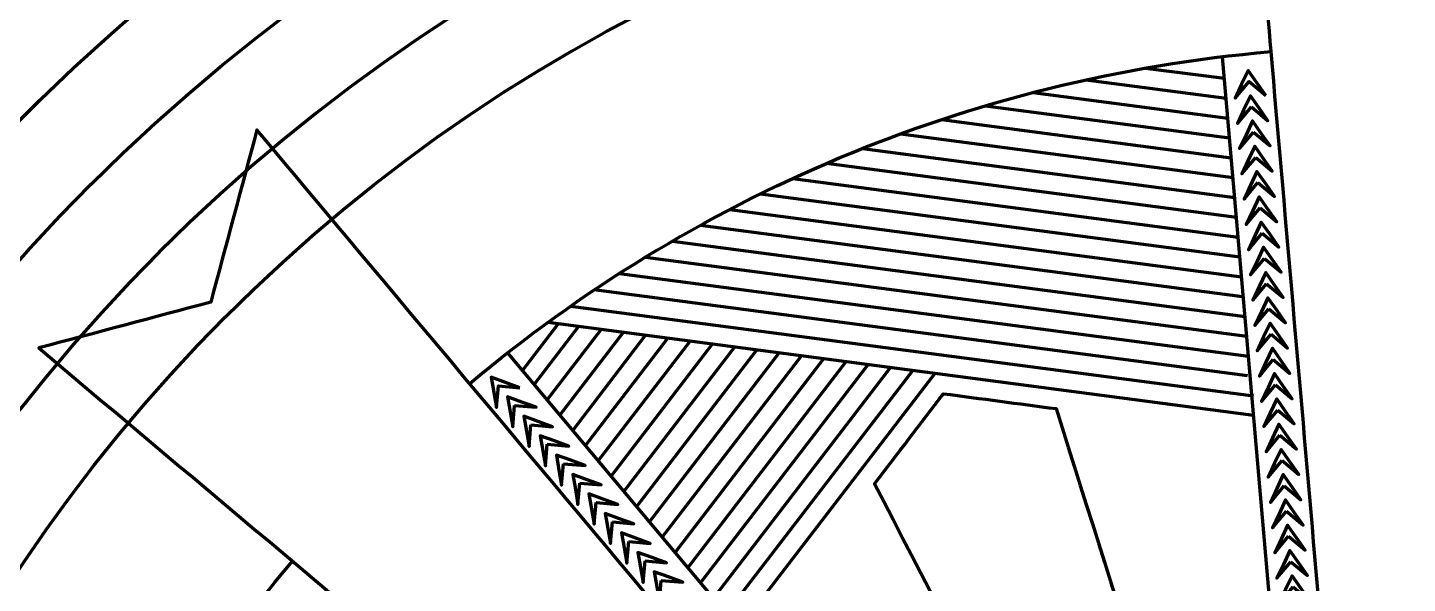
# Model space of a CAD drawing. Header units: inches. Extents: x -151 to 18, y -59 to 24.
# Drawn here: x -10.76 to 0.61, y 10.84 to 15.42 of the extents above; entities that cross this region are included whole.
import ezdxf

# ---------------------------------------------------------------- set-up
doc = ezdxf.new("R2010")
doc.units = ezdxf.units.IN
doc.header["$MEASUREMENT"] = 0
doc.layers.add('Layer 1', color=7, linetype='Continuous')

msp = doc.modelspace()

# ---------------------------------------------------------------- linework, layer by layer
at = {"layer": 'Layer 1', "color": 7, "lineweight": 70}
msp.add_open_spline([(17.3, 3.389), (17.3, 3.389), (17.3, -12.606), (17.3, -12.606), (17.3, -12.606), (11.705, -14.924), (6.109, -17.242), (0.514, -19.56), (0.514, -19.56), (-5.084, -17.238), (-10.681, -14.915), (-16.279, -12.593), (-16.279, -12.593), (-16.279, -12.593), (-16.279, 3.389), (-16.279, 3.389), (-16.279, 3.389), (-16.279, 12.661), (-8.762, 20.178), (0.51, 20.178), (0.51, 20.178), (9.783, 20.178), (17.3, 12.661), (17.3, 3.389)], degree=3, knots=[0, 0, 0, 0, 0.142857, 0.142857, 0.142857, 0.142857, 0.285714, 0.285714, 0.285714, 0.285714, 0.428571, 0.428571, 0.428571, 0.428571, 0.571429, 0.571429, 0.571429, 0.571429, 0.714286, 0.714286, 0.714286, 0.714286, 1, 1, 1, 1], dxfattribs=at)
at = {"layer": 'Layer 1', "color": 114, "lineweight": 70}
for points, knots in [([(-15.471, 3.389), (-15.471, 12.215), (-8.316, 19.37), (0.51, 19.37), (0.51, 19.37), (9.337, 19.37), (16.492, 12.215), (16.492, 3.389)], [0, 0, 0, 0, 0.333333, 0.333333, 0.333333, 0.333333, 1, 1, 1, 1]), ([(-14.681, 3.389), (-14.681, 11.779), (-7.879, 18.58), (0.51, 18.58), (0.51, 18.58), (8.9, 18.58), (15.702, 11.779), (15.702, 3.389)], [0, 0, 0, 0, 0.333333, 0.333333, 0.333333, 0.333333, 1, 1, 1, 1]), ([(0.169, 7.393), (-0.058, 10.003), (-0.285, 12.613), (-0.511, 15.223), (-0.511, 15.223), (-0.59, 16.128), (-0.668, 17.032), (-0.747, 17.936), (-0.747, 17.936), (-0.325, 17.692), (0.098, 17.447), (0.521, 17.202), (0.521, 17.202), (0.945, 17.447), (1.369, 17.692), (1.793, 17.936), (1.793, 17.936), (1.485, 14.423), (1.177, 10.91), (0.868, 7.396)], [0, 0, 0, 0, 0.166667, 0.166667, 0.166667, 0.166667, 0.333333, 0.333333, 0.333333, 0.333333, 0.5, 0.5, 0.5, 0.5, 0.666667, 0.666667, 0.666667, 0.666667, 1, 1, 1, 1]), ([(14.909, 3.389), (14.909, 11.341), (8.462, 17.788), (0.51, 17.788), (0.51, 17.788), (-7.442, 17.788), (-13.888, 11.341), (-13.888, 3.389), (-13.888, 3.389), (-13.888, 3.389), (-13.888, 3.389), (-13.888, 3.389), (-13.888, 3.389), (-13.888, 3.389), (-13.888, 3.393), (-13.888, 3.393), (-13.888, 3.393), (-13.888, 3.393), (-13.888, -12.588), (-13.888, -12.588), (-13.888, -12.588), (-13.888, -12.588), (-13.11, -12.588), (-13.11, -12.588), (-13.11, -12.588), (-13.11, -12.588), (-13.109, 3.393), (-13.109, 3.393)], [0, 0, 0, 0, 0.125, 0.125, 0.125, 0.125, 0.25, 0.25, 0.25, 0.25, 0.375, 0.375, 0.375, 0.375, 0.5, 0.5, 0.5, 0.5, 0.625, 0.625, 0.625, 0.625, 0.75, 0.75, 0.75, 0.75, 1, 1, 1, 1]), ([(-13.109, 3.389), (-13.109, 10.925), (-7.026, 17.035), (0.51, 17.035), (0.51, 17.035), (8.047, 17.035), (14.156, 10.925), (14.156, 3.389)], [0, 0, 0, 0, 0.333333, 0.333333, 0.333333, 0.333333, 1, 1, 1, 1]), ([(-0.556, 14.862), (-0.556, 14.862), (-0.692, 14.977), (-0.692, 14.977), (-0.692, 14.977), (-0.692, 14.977), (-0.807, 14.84), (-0.807, 14.84), (-0.807, 14.84), (-0.807, 14.84), (-0.754, 14.954), (-0.754, 14.954), (-0.754, 14.954), (-0.754, 14.954), (-0.7, 15.068), (-0.7, 15.068), (-0.7, 15.068), (-0.7, 15.068), (-0.628, 14.965), (-0.628, 14.965), (-0.628, 14.965), (-0.628, 14.965), (-0.556, 14.862), (-0.556, 14.862)], [0, 0, 0, 0, 0.142857, 0.142857, 0.142857, 0.142857, 0.285714, 0.285714, 0.285714, 0.285714, 0.428571, 0.428571, 0.428571, 0.428571, 0.571429, 0.571429, 0.571429, 0.571429, 0.714286, 0.714286, 0.714286, 0.714286, 1, 1, 1, 1]), ([(-0.674, 14.768), (-0.674, 14.768), (-0.789, 14.632), (-0.789, 14.632), (-0.789, 14.632), (-0.789, 14.632), (-0.736, 14.746), (-0.736, 14.746), (-0.736, 14.746), (-0.736, 14.746), (-0.682, 14.86), (-0.682, 14.86), (-0.682, 14.86), (-0.682, 14.86), (-0.61, 14.757), (-0.61, 14.757), (-0.61, 14.757), (-0.61, 14.757), (-0.538, 14.654), (-0.538, 14.654), (-0.538, 14.654), (-0.538, 14.654), (-0.674, 14.768), (-0.674, 14.768)], [0, 0, 0, 0, 0.142857, 0.142857, 0.142857, 0.142857, 0.285714, 0.285714, 0.285714, 0.285714, 0.428571, 0.428571, 0.428571, 0.428571, 0.571429, 0.571429, 0.571429, 0.571429, 0.714286, 0.714286, 0.714286, 0.714286, 1, 1, 1, 1]), ([(-2.055, 6.457), (-2.145, 6.381), (-2.23, 6.303), (-2.312, 6.22), (-2.312, 6.22), (-2.394, 6.138), (-2.473, 6.051), (-2.547, 5.963), (-2.547, 5.963), (-5.252, 8.236), (-7.957, 10.508), (-10.664, 12.782), (-10.664, 12.782), (-10.191, 12.907), (-9.719, 13.033), (-9.247, 13.159), (-9.247, 13.159), (-9.12, 13.632), (-8.993, 14.106), (-8.866, 14.578), (-8.866, 14.578), (-6.596, 11.871), (-4.326, 9.164), (-2.055, 6.457)], [0, 0, 0, 0, 0.142857, 0.142857, 0.142857, 0.142857, 0.285714, 0.285714, 0.285714, 0.285714, 0.428571, 0.428571, 0.428571, 0.428571, 0.571429, 0.571429, 0.571429, 0.571429, 0.714286, 0.714286, 0.714286, 0.714286, 1, 1, 1, 1]), ([(-0.656, 14.56), (-0.656, 14.56), (-0.771, 14.424), (-0.771, 14.424), (-0.771, 14.424), (-0.771, 14.424), (-0.717, 14.538), (-0.717, 14.538), (-0.717, 14.538), (-0.717, 14.538), (-0.664, 14.652), (-0.664, 14.652), (-0.664, 14.652), (-0.664, 14.652), (-0.592, 14.549), (-0.592, 14.549), (-0.592, 14.549), (-0.592, 14.549), (-0.52, 14.446), (-0.52, 14.446), (-0.52, 14.446), (-0.52, 14.446), (-0.656, 14.56), (-0.656, 14.56)], [0, 0, 0, 0, 0.142857, 0.142857, 0.142857, 0.142857, 0.285714, 0.285714, 0.285714, 0.285714, 0.428571, 0.428571, 0.428571, 0.428571, 0.571429, 0.571429, 0.571429, 0.571429, 0.714286, 0.714286, 0.714286, 0.714286, 1, 1, 1, 1]), ([(-0.638, 14.352), (-0.638, 14.352), (-0.753, 14.216), (-0.753, 14.216), (-0.753, 14.216), (-0.753, 14.216), (-0.699, 14.33), (-0.699, 14.33), (-0.699, 14.33), (-0.699, 14.33), (-0.646, 14.444), (-0.646, 14.444), (-0.646, 14.444), (-0.646, 14.444), (-0.574, 14.341), (-0.574, 14.341), (-0.574, 14.341), (-0.574, 14.341), (-0.502, 14.238), (-0.502, 14.238), (-0.502, 14.238), (-0.502, 14.238), (-0.638, 14.352), (-0.638, 14.352)], [0, 0, 0, 0, 0.142857, 0.142857, 0.142857, 0.142857, 0.285714, 0.285714, 0.285714, 0.285714, 0.428571, 0.428571, 0.428571, 0.428571, 0.571429, 0.571429, 0.571429, 0.571429, 0.714286, 0.714286, 0.714286, 0.714286, 1, 1, 1, 1]), ([(-0.62, 14.144), (-0.62, 14.144), (-0.734, 14.007), (-0.734, 14.007), (-0.734, 14.007), (-0.734, 14.007), (-0.681, 14.122), (-0.681, 14.122), (-0.681, 14.122), (-0.681, 14.122), (-0.628, 14.236), (-0.628, 14.236), (-0.628, 14.236), (-0.628, 14.236), (-0.556, 14.133), (-0.556, 14.133), (-0.556, 14.133), (-0.556, 14.133), (-0.484, 14.029), (-0.484, 14.029), (-0.484, 14.029), (-0.484, 14.029), (-0.62, 14.144), (-0.62, 14.144)], [0, 0, 0, 0, 0.142857, 0.142857, 0.142857, 0.142857, 0.285714, 0.285714, 0.285714, 0.285714, 0.428571, 0.428571, 0.428571, 0.428571, 0.571429, 0.571429, 0.571429, 0.571429, 0.714286, 0.714286, 0.714286, 0.714286, 1, 1, 1, 1]), ([(-0.602, 13.936), (-0.602, 13.936), (-0.716, 13.799), (-0.716, 13.799), (-0.716, 13.799), (-0.716, 13.799), (-0.663, 13.913), (-0.663, 13.913), (-0.663, 13.913), (-0.663, 13.913), (-0.61, 14.028), (-0.61, 14.028), (-0.61, 14.028), (-0.61, 14.028), (-0.538, 13.924), (-0.538, 13.924), (-0.538, 13.924), (-0.538, 13.924), (-0.465, 13.821), (-0.465, 13.821), (-0.465, 13.821), (-0.465, 13.821), (-0.602, 13.936), (-0.602, 13.936)], [0, 0, 0, 0, 0.142857, 0.142857, 0.142857, 0.142857, 0.285714, 0.285714, 0.285714, 0.285714, 0.428571, 0.428571, 0.428571, 0.428571, 0.571429, 0.571429, 0.571429, 0.571429, 0.714286, 0.714286, 0.714286, 0.714286, 1, 1, 1, 1]), ([(-0.584, 13.728), (-0.584, 13.728), (-0.698, 13.591), (-0.698, 13.591), (-0.698, 13.591), (-0.698, 13.591), (-0.645, 13.705), (-0.645, 13.705), (-0.645, 13.705), (-0.645, 13.705), (-0.592, 13.819), (-0.592, 13.819), (-0.592, 13.819), (-0.592, 13.819), (-0.52, 13.716), (-0.52, 13.716), (-0.52, 13.716), (-0.52, 13.716), (-0.447, 13.613), (-0.447, 13.613), (-0.447, 13.613), (-0.447, 13.613), (-0.584, 13.728), (-0.584, 13.728)], [0, 0, 0, 0, 0.142857, 0.142857, 0.142857, 0.142857, 0.285714, 0.285714, 0.285714, 0.285714, 0.428571, 0.428571, 0.428571, 0.428571, 0.571429, 0.571429, 0.571429, 0.571429, 0.714286, 0.714286, 0.714286, 0.714286, 1, 1, 1, 1]), ([(-0.566, 13.519), (-0.566, 13.519), (-0.68, 13.383), (-0.68, 13.383), (-0.68, 13.383), (-0.68, 13.383), (-0.627, 13.497), (-0.627, 13.497), (-0.627, 13.497), (-0.627, 13.497), (-0.574, 13.611), (-0.574, 13.611), (-0.574, 13.611), (-0.574, 13.611), (-0.501, 13.508), (-0.501, 13.508), (-0.501, 13.508), (-0.501, 13.508), (-0.429, 13.405), (-0.429, 13.405), (-0.429, 13.405), (-0.429, 13.405), (-0.566, 13.519), (-0.566, 13.519)], [0, 0, 0, 0, 0.142857, 0.142857, 0.142857, 0.142857, 0.285714, 0.285714, 0.285714, 0.285714, 0.428571, 0.428571, 0.428571, 0.428571, 0.571429, 0.571429, 0.571429, 0.571429, 0.714286, 0.714286, 0.714286, 0.714286, 1, 1, 1, 1]), ([(-0.548, 13.311), (-0.548, 13.311), (-0.662, 13.175), (-0.662, 13.175), (-0.662, 13.175), (-0.662, 13.175), (-0.609, 13.289), (-0.609, 13.289), (-0.609, 13.289), (-0.609, 13.289), (-0.556, 13.403), (-0.556, 13.403), (-0.556, 13.403), (-0.556, 13.403), (-0.483, 13.3), (-0.483, 13.3), (-0.483, 13.3), (-0.483, 13.3), (-0.411, 13.197), (-0.411, 13.197), (-0.411, 13.197), (-0.411, 13.197), (-0.548, 13.311), (-0.548, 13.311)], [0, 0, 0, 0, 0.142857, 0.142857, 0.142857, 0.142857, 0.285714, 0.285714, 0.285714, 0.285714, 0.428571, 0.428571, 0.428571, 0.428571, 0.571429, 0.571429, 0.571429, 0.571429, 0.714286, 0.714286, 0.714286, 0.714286, 1, 1, 1, 1]), ([(-0.529, 13.103), (-0.529, 13.103), (-0.644, 12.967), (-0.644, 12.967), (-0.644, 12.967), (-0.644, 12.967), (-0.591, 13.081), (-0.591, 13.081), (-0.591, 13.081), (-0.591, 13.081), (-0.537, 13.195), (-0.537, 13.195), (-0.537, 13.195), (-0.537, 13.195), (-0.465, 13.092), (-0.465, 13.092), (-0.465, 13.092), (-0.465, 13.092), (-0.393, 12.989), (-0.393, 12.989), (-0.393, 12.989), (-0.393, 12.989), (-0.529, 13.103), (-0.529, 13.103)], [0, 0, 0, 0, 0.142857, 0.142857, 0.142857, 0.142857, 0.285714, 0.285714, 0.285714, 0.285714, 0.428571, 0.428571, 0.428571, 0.428571, 0.571429, 0.571429, 0.571429, 0.571429, 0.714286, 0.714286, 0.714286, 0.714286, 1, 1, 1, 1]), ([(-0.511, 12.895), (-0.511, 12.895), (-0.626, 12.758), (-0.626, 12.758), (-0.626, 12.758), (-0.626, 12.758), (-0.573, 12.873), (-0.573, 12.873), (-0.573, 12.873), (-0.573, 12.873), (-0.519, 12.987), (-0.519, 12.987), (-0.519, 12.987), (-0.519, 12.987), (-0.447, 12.884), (-0.447, 12.884), (-0.447, 12.884), (-0.447, 12.884), (-0.375, 12.78), (-0.375, 12.78), (-0.375, 12.78), (-0.375, 12.78), (-0.511, 12.895), (-0.511, 12.895)], [0, 0, 0, 0, 0.142857, 0.142857, 0.142857, 0.142857, 0.285714, 0.285714, 0.285714, 0.285714, 0.428571, 0.428571, 0.428571, 0.428571, 0.571429, 0.571429, 0.571429, 0.571429, 0.714286, 0.714286, 0.714286, 0.714286, 1, 1, 1, 1]), ([(-0.493, 12.687), (-0.493, 12.687), (-0.608, 12.55), (-0.608, 12.55), (-0.608, 12.55), (-0.608, 12.55), (-0.554, 12.664), (-0.554, 12.664), (-0.554, 12.664), (-0.554, 12.664), (-0.501, 12.779), (-0.501, 12.779), (-0.501, 12.779), (-0.501, 12.779), (-0.429, 12.675), (-0.429, 12.675), (-0.429, 12.675), (-0.429, 12.675), (-0.357, 12.572), (-0.357, 12.572), (-0.357, 12.572), (-0.357, 12.572), (-0.493, 12.687), (-0.493, 12.687)], [0, 0, 0, 0, 0.142857, 0.142857, 0.142857, 0.142857, 0.285714, 0.285714, 0.285714, 0.285714, 0.428571, 0.428571, 0.428571, 0.428571, 0.571429, 0.571429, 0.571429, 0.571429, 0.714286, 0.714286, 0.714286, 0.714286, 1, 1, 1, 1]), ([(-6.7, 12.453), (-6.7, 12.453), (-6.877, 12.469), (-6.877, 12.469), (-6.877, 12.469), (-6.877, 12.469), (-6.893, 12.291), (-6.893, 12.291), (-6.893, 12.291), (-6.893, 12.291), (-6.915, 12.415), (-6.915, 12.415), (-6.915, 12.415), (-6.915, 12.415), (-6.936, 12.54), (-6.936, 12.54), (-6.936, 12.54), (-6.936, 12.54), (-6.818, 12.496), (-6.818, 12.496), (-6.818, 12.496), (-6.818, 12.496), (-6.7, 12.453), (-6.7, 12.453)], [0, 0, 0, 0, 0.142857, 0.142857, 0.142857, 0.142857, 0.285714, 0.285714, 0.285714, 0.285714, 0.428571, 0.428571, 0.428571, 0.428571, 0.571429, 0.571429, 0.571429, 0.571429, 0.714286, 0.714286, 0.714286, 0.714286, 1, 1, 1, 1]), ([(-0.475, 12.479), (-0.475, 12.479), (-0.59, 12.342), (-0.59, 12.342), (-0.59, 12.342), (-0.59, 12.342), (-0.536, 12.456), (-0.536, 12.456), (-0.536, 12.456), (-0.536, 12.456), (-0.483, 12.57), (-0.483, 12.57), (-0.483, 12.57), (-0.483, 12.57), (-0.411, 12.467), (-0.411, 12.467), (-0.411, 12.467), (-0.411, 12.467), (-0.339, 12.364), (-0.339, 12.364), (-0.339, 12.364), (-0.339, 12.364), (-0.475, 12.479), (-0.475, 12.479)], [0, 0, 0, 0, 0.142857, 0.142857, 0.142857, 0.142857, 0.285714, 0.285714, 0.285714, 0.285714, 0.428571, 0.428571, 0.428571, 0.428571, 0.571429, 0.571429, 0.571429, 0.571429, 0.714286, 0.714286, 0.714286, 0.714286, 1, 1, 1, 1]), ([(-1.33, 6.948), (-1.33, 6.948), (-1.332, 6.948), (-1.332, 6.948), (-1.332, 6.948), (-2.147, 8.52), (-2.963, 10.091), (-3.779, 11.663), (-3.779, 11.663), (-3.589, 11.91), (-3.4, 12.158), (-3.21, 12.405), (-3.21, 12.405), (-2.901, 12.364), (-2.592, 12.323), (-2.283, 12.282), (-2.283, 12.282), (-1.751, 10.595), (-1.22, 8.906), (-0.689, 7.218)], [0, 0, 0, 0, 0.166667, 0.166667, 0.166667, 0.166667, 0.333333, 0.333333, 0.333333, 0.333333, 0.5, 0.5, 0.5, 0.5, 0.666667, 0.666667, 0.666667, 0.666667, 1, 1, 1, 1]), ([(-6.743, 12.309), (-6.743, 12.309), (-6.758, 12.131), (-6.758, 12.131), (-6.758, 12.131), (-6.758, 12.131), (-6.78, 12.255), (-6.78, 12.255), (-6.78, 12.255), (-6.78, 12.255), (-6.802, 12.379), (-6.802, 12.379), (-6.802, 12.379), (-6.802, 12.379), (-6.684, 12.336), (-6.684, 12.336), (-6.684, 12.336), (-6.684, 12.336), (-6.565, 12.293), (-6.565, 12.293), (-6.565, 12.293), (-6.565, 12.293), (-6.743, 12.309), (-6.743, 12.309)], [0, 0, 0, 0, 0.142857, 0.142857, 0.142857, 0.142857, 0.285714, 0.285714, 0.285714, 0.285714, 0.428571, 0.428571, 0.428571, 0.428571, 0.571429, 0.571429, 0.571429, 0.571429, 0.714286, 0.714286, 0.714286, 0.714286, 1, 1, 1, 1]), ([(-0.457, 12.27), (-0.457, 12.27), (-0.572, 12.134), (-0.572, 12.134), (-0.572, 12.134), (-0.572, 12.134), (-0.518, 12.248), (-0.518, 12.248), (-0.518, 12.248), (-0.518, 12.248), (-0.465, 12.362), (-0.465, 12.362), (-0.465, 12.362), (-0.465, 12.362), (-0.393, 12.259), (-0.393, 12.259), (-0.393, 12.259), (-0.393, 12.259), (-0.321, 12.156), (-0.321, 12.156), (-0.321, 12.156), (-0.321, 12.156), (-0.457, 12.27), (-0.457, 12.27)], [0, 0, 0, 0, 0.142857, 0.142857, 0.142857, 0.142857, 0.285714, 0.285714, 0.285714, 0.285714, 0.428571, 0.428571, 0.428571, 0.428571, 0.571429, 0.571429, 0.571429, 0.571429, 0.714286, 0.714286, 0.714286, 0.714286, 1, 1, 1, 1]), ([(-6.609, 12.149), (-6.609, 12.149), (-6.624, 11.971), (-6.624, 11.971), (-6.624, 11.971), (-6.624, 11.971), (-6.646, 12.095), (-6.646, 12.095), (-6.646, 12.095), (-6.646, 12.095), (-6.668, 12.219), (-6.668, 12.219), (-6.668, 12.219), (-6.668, 12.219), (-6.55, 12.176), (-6.55, 12.176), (-6.55, 12.176), (-6.55, 12.176), (-6.431, 12.133), (-6.431, 12.133), (-6.431, 12.133), (-6.431, 12.133), (-6.609, 12.149), (-6.609, 12.149)], [0, 0, 0, 0, 0.142857, 0.142857, 0.142857, 0.142857, 0.285714, 0.285714, 0.285714, 0.285714, 0.428571, 0.428571, 0.428571, 0.428571, 0.571429, 0.571429, 0.571429, 0.571429, 0.714286, 0.714286, 0.714286, 0.714286, 1, 1, 1, 1]), ([(-6.474, 11.988), (-6.474, 11.988), (-6.49, 11.811), (-6.49, 11.811), (-6.49, 11.811), (-6.49, 11.811), (-6.512, 11.935), (-6.512, 11.935), (-6.512, 11.935), (-6.512, 11.935), (-6.534, 12.059), (-6.534, 12.059), (-6.534, 12.059), (-6.534, 12.059), (-6.415, 12.016), (-6.415, 12.016), (-6.415, 12.016), (-6.415, 12.016), (-6.297, 11.973), (-6.297, 11.973), (-6.297, 11.973), (-6.297, 11.973), (-6.474, 11.988), (-6.474, 11.988)], [0, 0, 0, 0, 0.142857, 0.142857, 0.142857, 0.142857, 0.285714, 0.285714, 0.285714, 0.285714, 0.428571, 0.428571, 0.428571, 0.428571, 0.571429, 0.571429, 0.571429, 0.571429, 0.714286, 0.714286, 0.714286, 0.714286, 1, 1, 1, 1]), ([(-0.439, 12.062), (-0.439, 12.062), (-0.553, 11.926), (-0.553, 11.926), (-0.553, 11.926), (-0.553, 11.926), (-0.5, 12.04), (-0.5, 12.04), (-0.5, 12.04), (-0.5, 12.04), (-0.447, 12.154), (-0.447, 12.154), (-0.447, 12.154), (-0.447, 12.154), (-0.375, 12.051), (-0.375, 12.051), (-0.375, 12.051), (-0.375, 12.051), (-0.302, 11.948), (-0.302, 11.948), (-0.302, 11.948), (-0.302, 11.948), (-0.439, 12.062), (-0.439, 12.062)], [0, 0, 0, 0, 0.142857, 0.142857, 0.142857, 0.142857, 0.285714, 0.285714, 0.285714, 0.285714, 0.428571, 0.428571, 0.428571, 0.428571, 0.571429, 0.571429, 0.571429, 0.571429, 0.714286, 0.714286, 0.714286, 0.714286, 1, 1, 1, 1]), ([(-0.421, 11.854), (-0.421, 11.854), (-0.535, 11.718), (-0.535, 11.718), (-0.535, 11.718), (-0.535, 11.718), (-0.482, 11.832), (-0.482, 11.832), (-0.482, 11.832), (-0.482, 11.832), (-0.429, 11.946), (-0.429, 11.946), (-0.429, 11.946), (-0.429, 11.946), (-0.357, 11.843), (-0.357, 11.843), (-0.357, 11.843), (-0.357, 11.843), (-0.284, 11.74), (-0.284, 11.74), (-0.284, 11.74), (-0.284, 11.74), (-0.421, 11.854), (-0.421, 11.854)], [0, 0, 0, 0, 0.142857, 0.142857, 0.142857, 0.142857, 0.285714, 0.285714, 0.285714, 0.285714, 0.428571, 0.428571, 0.428571, 0.428571, 0.571429, 0.571429, 0.571429, 0.571429, 0.714286, 0.714286, 0.714286, 0.714286, 1, 1, 1, 1]), ([(-6.34, 11.828), (-6.34, 11.828), (-6.356, 11.651), (-6.356, 11.651), (-6.356, 11.651), (-6.356, 11.651), (-6.378, 11.775), (-6.378, 11.775), (-6.378, 11.775), (-6.378, 11.775), (-6.399, 11.899), (-6.399, 11.899), (-6.399, 11.899), (-6.399, 11.899), (-6.281, 11.856), (-6.281, 11.856), (-6.281, 11.856), (-6.281, 11.856), (-6.163, 11.813), (-6.163, 11.813), (-6.163, 11.813), (-6.163, 11.813), (-6.34, 11.828), (-6.34, 11.828)], [0, 0, 0, 0, 0.142857, 0.142857, 0.142857, 0.142857, 0.285714, 0.285714, 0.285714, 0.285714, 0.428571, 0.428571, 0.428571, 0.428571, 0.571429, 0.571429, 0.571429, 0.571429, 0.714286, 0.714286, 0.714286, 0.714286, 1, 1, 1, 1]), ([(-6.206, 11.668), (-6.206, 11.668), (-6.222, 11.491), (-6.222, 11.491), (-6.222, 11.491), (-6.222, 11.491), (-6.243, 11.615), (-6.243, 11.615), (-6.243, 11.615), (-6.243, 11.615), (-6.265, 11.739), (-6.265, 11.739), (-6.265, 11.739), (-6.265, 11.739), (-6.147, 11.696), (-6.147, 11.696), (-6.147, 11.696), (-6.147, 11.696), (-6.029, 11.653), (-6.029, 11.653), (-6.029, 11.653), (-6.029, 11.653), (-6.206, 11.668), (-6.206, 11.668)], [0, 0, 0, 0, 0.142857, 0.142857, 0.142857, 0.142857, 0.285714, 0.285714, 0.285714, 0.285714, 0.428571, 0.428571, 0.428571, 0.428571, 0.571429, 0.571429, 0.571429, 0.571429, 0.714286, 0.714286, 0.714286, 0.714286, 1, 1, 1, 1]), ([(-0.403, 11.646), (-0.403, 11.646), (-0.517, 11.509), (-0.517, 11.509), (-0.517, 11.509), (-0.517, 11.509), (-0.464, 11.624), (-0.464, 11.624), (-0.464, 11.624), (-0.464, 11.624), (-0.411, 11.738), (-0.411, 11.738), (-0.411, 11.738), (-0.411, 11.738), (-0.339, 11.635), (-0.339, 11.635), (-0.339, 11.635), (-0.339, 11.635), (-0.266, 11.531), (-0.266, 11.531), (-0.266, 11.531), (-0.266, 11.531), (-0.403, 11.646), (-0.403, 11.646)], [0, 0, 0, 0, 0.142857, 0.142857, 0.142857, 0.142857, 0.285714, 0.285714, 0.285714, 0.285714, 0.428571, 0.428571, 0.428571, 0.428571, 0.571429, 0.571429, 0.571429, 0.571429, 0.714286, 0.714286, 0.714286, 0.714286, 1, 1, 1, 1]), ([(-6.072, 11.508), (-6.072, 11.508), (-6.087, 11.331), (-6.087, 11.331), (-6.087, 11.331), (-6.087, 11.331), (-6.109, 11.455), (-6.109, 11.455), (-6.109, 11.455), (-6.109, 11.455), (-6.131, 11.579), (-6.131, 11.579), (-6.131, 11.579), (-6.131, 11.579), (-6.013, 11.536), (-6.013, 11.536), (-6.013, 11.536), (-6.013, 11.536), (-5.894, 11.493), (-5.894, 11.493), (-5.894, 11.493), (-5.894, 11.493), (-6.072, 11.508), (-6.072, 11.508)], [0, 0, 0, 0, 0.142857, 0.142857, 0.142857, 0.142857, 0.285714, 0.285714, 0.285714, 0.285714, 0.428571, 0.428571, 0.428571, 0.428571, 0.571429, 0.571429, 0.571429, 0.571429, 0.714286, 0.714286, 0.714286, 0.714286, 1, 1, 1, 1]), ([(-0.385, 11.438), (-0.385, 11.438), (-0.499, 11.301), (-0.499, 11.301), (-0.499, 11.301), (-0.499, 11.301), (-0.446, 11.415), (-0.446, 11.415), (-0.446, 11.415), (-0.446, 11.415), (-0.393, 11.53), (-0.393, 11.53), (-0.393, 11.53), (-0.393, 11.53), (-0.32, 11.426), (-0.32, 11.426), (-0.32, 11.426), (-0.32, 11.426), (-0.248, 11.323), (-0.248, 11.323), (-0.248, 11.323), (-0.248, 11.323), (-0.385, 11.438), (-0.385, 11.438)], [0, 0, 0, 0, 0.142857, 0.142857, 0.142857, 0.142857, 0.285714, 0.285714, 0.285714, 0.285714, 0.428571, 0.428571, 0.428571, 0.428571, 0.571429, 0.571429, 0.571429, 0.571429, 0.714286, 0.714286, 0.714286, 0.714286, 1, 1, 1, 1]), ([(-5.938, 11.348), (-5.938, 11.348), (-5.953, 11.17), (-5.953, 11.17), (-5.953, 11.17), (-5.953, 11.17), (-5.975, 11.294), (-5.975, 11.294), (-5.975, 11.294), (-5.975, 11.294), (-5.997, 11.418), (-5.997, 11.418), (-5.997, 11.418), (-5.997, 11.418), (-5.878, 11.375), (-5.878, 11.375), (-5.878, 11.375), (-5.878, 11.375), (-5.76, 11.332), (-5.76, 11.332), (-5.76, 11.332), (-5.76, 11.332), (-5.938, 11.348), (-5.938, 11.348)], [0, 0, 0, 0, 0.142857, 0.142857, 0.142857, 0.142857, 0.285714, 0.285714, 0.285714, 0.285714, 0.428571, 0.428571, 0.428571, 0.428571, 0.571429, 0.571429, 0.571429, 0.571429, 0.714286, 0.714286, 0.714286, 0.714286, 1, 1, 1, 1]), ([(-5.803, 11.188), (-5.803, 11.188), (-5.819, 11.01), (-5.819, 11.01), (-5.819, 11.01), (-5.819, 11.01), (-5.841, 11.134), (-5.841, 11.134), (-5.841, 11.134), (-5.841, 11.134), (-5.863, 11.258), (-5.863, 11.258), (-5.863, 11.258), (-5.863, 11.258), (-5.744, 11.215), (-5.744, 11.215), (-5.744, 11.215), (-5.744, 11.215), (-5.626, 11.172), (-5.626, 11.172), (-5.626, 11.172), (-5.626, 11.172), (-5.803, 11.188), (-5.803, 11.188)], [0, 0, 0, 0, 0.142857, 0.142857, 0.142857, 0.142857, 0.285714, 0.285714, 0.285714, 0.285714, 0.428571, 0.428571, 0.428571, 0.428571, 0.571429, 0.571429, 0.571429, 0.571429, 0.714286, 0.714286, 0.714286, 0.714286, 1, 1, 1, 1]), ([(-0.367, 11.23), (-0.367, 11.23), (-0.481, 11.093), (-0.481, 11.093), (-0.481, 11.093), (-0.481, 11.093), (-0.428, 11.207), (-0.428, 11.207), (-0.428, 11.207), (-0.428, 11.207), (-0.375, 11.321), (-0.375, 11.321), (-0.375, 11.321), (-0.375, 11.321), (-0.302, 11.218), (-0.302, 11.218), (-0.302, 11.218), (-0.302, 11.218), (-0.23, 11.115), (-0.23, 11.115), (-0.23, 11.115), (-0.23, 11.115), (-0.367, 11.23), (-0.367, 11.23)], [0, 0, 0, 0, 0.142857, 0.142857, 0.142857, 0.142857, 0.285714, 0.285714, 0.285714, 0.285714, 0.428571, 0.428571, 0.428571, 0.428571, 0.571429, 0.571429, 0.571429, 0.571429, 0.714286, 0.714286, 0.714286, 0.714286, 1, 1, 1, 1]), ([(-5.669, 11.028), (-5.669, 11.028), (-5.685, 10.85), (-5.685, 10.85), (-5.685, 10.85), (-5.685, 10.85), (-5.706, 10.974), (-5.706, 10.974), (-5.706, 10.974), (-5.706, 10.974), (-5.728, 11.098), (-5.728, 11.098), (-5.728, 11.098), (-5.728, 11.098), (-5.61, 11.055), (-5.61, 11.055), (-5.61, 11.055), (-5.61, 11.055), (-5.492, 11.012), (-5.492, 11.012), (-5.492, 11.012), (-5.492, 11.012), (-5.669, 11.028), (-5.669, 11.028)], [0, 0, 0, 0, 0.142857, 0.142857, 0.142857, 0.142857, 0.285714, 0.285714, 0.285714, 0.285714, 0.428571, 0.428571, 0.428571, 0.428571, 0.571429, 0.571429, 0.571429, 0.571429, 0.714286, 0.714286, 0.714286, 0.714286, 1, 1, 1, 1]), ([(-0.348, 11.021), (-0.348, 11.021), (-0.463, 10.885), (-0.463, 10.885), (-0.463, 10.885), (-0.463, 10.885), (-0.41, 10.999), (-0.41, 10.999), (-0.41, 10.999), (-0.41, 10.999), (-0.356, 11.113), (-0.356, 11.113), (-0.356, 11.113), (-0.356, 11.113), (-0.284, 11.01), (-0.284, 11.01), (-0.284, 11.01), (-0.284, 11.01), (-0.212, 10.907), (-0.212, 10.907), (-0.212, 10.907), (-0.212, 10.907), (-0.348, 11.021), (-0.348, 11.021)], [0, 0, 0, 0, 0.142857, 0.142857, 0.142857, 0.142857, 0.285714, 0.285714, 0.285714, 0.285714, 0.428571, 0.428571, 0.428571, 0.428571, 0.571429, 0.571429, 0.571429, 0.571429, 0.714286, 0.714286, 0.714286, 0.714286, 1, 1, 1, 1]), ([(-5.535, 10.867), (-5.535, 10.867), (-5.55, 10.69), (-5.55, 10.69), (-5.55, 10.69), (-5.55, 10.69), (-5.572, 10.814), (-5.572, 10.814), (-5.572, 10.814), (-5.572, 10.814), (-5.594, 10.938), (-5.594, 10.938), (-5.594, 10.938), (-5.594, 10.938), (-5.476, 10.895), (-5.476, 10.895), (-5.476, 10.895), (-5.476, 10.895), (-5.357, 10.852), (-5.357, 10.852), (-5.357, 10.852), (-5.357, 10.852), (-5.535, 10.867), (-5.535, 10.867)], [0, 0, 0, 0, 0.142857, 0.142857, 0.142857, 0.142857, 0.285714, 0.285714, 0.285714, 0.285714, 0.428571, 0.428571, 0.428571, 0.428571, 0.571429, 0.571429, 0.571429, 0.571429, 0.714286, 0.714286, 0.714286, 0.714286, 1, 1, 1, 1]), ([(-0.33, 10.813), (-0.33, 10.813), (-0.445, 10.677), (-0.445, 10.677), (-0.445, 10.677), (-0.445, 10.677), (-0.392, 10.791), (-0.392, 10.791), (-0.392, 10.791), (-0.392, 10.791), (-0.338, 10.905), (-0.338, 10.905), (-0.338, 10.905), (-0.338, 10.905), (-0.266, 10.802), (-0.266, 10.802), (-0.266, 10.802), (-0.266, 10.802), (-0.194, 10.699), (-0.194, 10.699), (-0.194, 10.699), (-0.194, 10.699), (-0.33, 10.813), (-0.33, 10.813)], [0, 0, 0, 0, 0.142857, 0.142857, 0.142857, 0.142857, 0.285714, 0.285714, 0.285714, 0.285714, 0.428571, 0.428571, 0.428571, 0.428571, 0.571429, 0.571429, 0.571429, 0.571429, 0.714286, 0.714286, 0.714286, 0.714286, 1, 1, 1, 1])]:
    msp.add_open_spline(points, degree=3, knots=knots, dxfattribs=at)
for points in [[(-7.113, 12.488), (-5.296, 14.014), (-3.015, 15.007), (-0.511, 15.223)], [(-0.23, 7.337), (-0.23, 7.337), (-0.912, 15.181), (-0.912, 15.181)], [(-1.545, 15.088), (-1.545, 15.088), (-0.896, 15.003), (-0.896, 15.003)], [(-2.036, 14.991), (-2.036, 14.991), (-0.882, 14.839), (-0.882, 14.839)], [(-2.471, 14.887), (-2.471, 14.887), (-0.868, 14.676), (-0.868, 14.676)], [(-2.865, 14.777), (-2.865, 14.777), (-0.854, 14.512), (-0.854, 14.512)], [(-3.227, 14.663), (-3.227, 14.663), (-0.839, 14.349), (-0.839, 14.349)], [(-3.563, 14.546), (-3.563, 14.546), (-0.825, 14.185), (-0.825, 14.185)], [(-3.877, 14.426), (-3.877, 14.426), (-0.811, 14.022), (-0.811, 14.022)], [(-4.173, 14.303), (-4.173, 14.303), (-0.797, 13.858), (-0.797, 13.858)], [(-4.452, 14.178), (-4.452, 14.178), (-0.783, 13.695), (-0.783, 13.695)], [(-4.718, 14.051), (-4.718, 14.051), (-0.768, 13.532), (-0.768, 13.532)], [(-4.97, 13.923), (-4.97, 13.923), (-0.754, 13.368), (-0.754, 13.368)], [(-5.212, 13.793), (-5.212, 13.793), (-0.747, 13.206), (-0.747, 13.206)], [(-5.443, 13.662), (-5.443, 13.662), (-0.726, 13.041), (-0.726, 13.041)], [(-5.665, 13.53), (-5.665, 13.53), (-0.712, 12.878), (-0.712, 12.878)], [(-5.878, 13.396), (-5.878, 13.396), (-0.697, 12.714), (-0.697, 12.714)], [(-6.09, 13.263), (-6.09, 13.263), (-0.707, 12.554), (-0.707, 12.554)], [(-6.281, 13.126), (-6.281, 13.126), (-0.655, 12.386), (-0.655, 12.386)], [(-6.679, 12.596), (-6.679, 12.596), (-6.383, 12.982), (-6.383, 12.982)], [(-6.582, 12.48), (-6.582, 12.48), (-6.214, 12.96), (-6.214, 12.96)], [(-6.467, 12.993), (-6.467, 12.993), (-0.655, 12.228), (-0.655, 12.228)], [(-6.476, 12.354), (-6.476, 12.354), (-6.03, 12.935), (-6.03, 12.935)], [(-6.371, 12.229), (-6.371, 12.229), (-5.847, 12.911), (-5.847, 12.911)], [(-6.265, 12.103), (-6.265, 12.103), (-5.664, 12.887), (-5.664, 12.887)], [(-6.16, 11.977), (-6.16, 11.977), (-5.48, 12.863), (-5.48, 12.863)], [(-6.804, 12.745), (-6.804, 12.745), (-1.746, 6.714), (-1.746, 6.714)], [(-6.054, 11.851), (-6.054, 11.851), (-5.297, 12.839), (-5.297, 12.839)], [(-5.949, 11.726), (-5.949, 11.726), (-5.113, 12.815), (-5.113, 12.815)], [(-5.844, 11.6), (-5.844, 11.6), (-4.93, 12.791), (-4.93, 12.791)], [(-5.738, 11.474), (-5.738, 11.474), (-4.747, 12.766), (-4.747, 12.766)], [(-5.633, 11.348), (-5.633, 11.348), (-4.563, 12.742), (-4.563, 12.742)], [(-5.527, 11.223), (-5.527, 11.223), (-4.38, 12.718), (-4.38, 12.718)], [(-5.422, 11.097), (-5.422, 11.097), (-4.196, 12.694), (-4.196, 12.694)], [(-5.316, 10.971), (-5.316, 10.971), (-4.013, 12.67), (-4.013, 12.67)], [(-5.211, 10.846), (-5.211, 10.846), (-3.83, 12.646), (-3.83, 12.646)], [(-5.105, 10.72), (-5.105, 10.72), (-3.646, 12.622), (-3.646, 12.622)], [(-5, 10.594), (-5, 10.594), (-3.463, 12.597), (-3.463, 12.597)], [(-4.895, 10.468), (-4.895, 10.468), (-3.279, 12.573), (-3.279, 12.573)], [(-11.31, 4.427), (-11.094, 6.929), (-10.101, 9.21), (-8.574, 11.026)]]:
    msp.add_open_spline(points, degree=3, dxfattribs=at)

doc.saveas('drawing.dxf')
